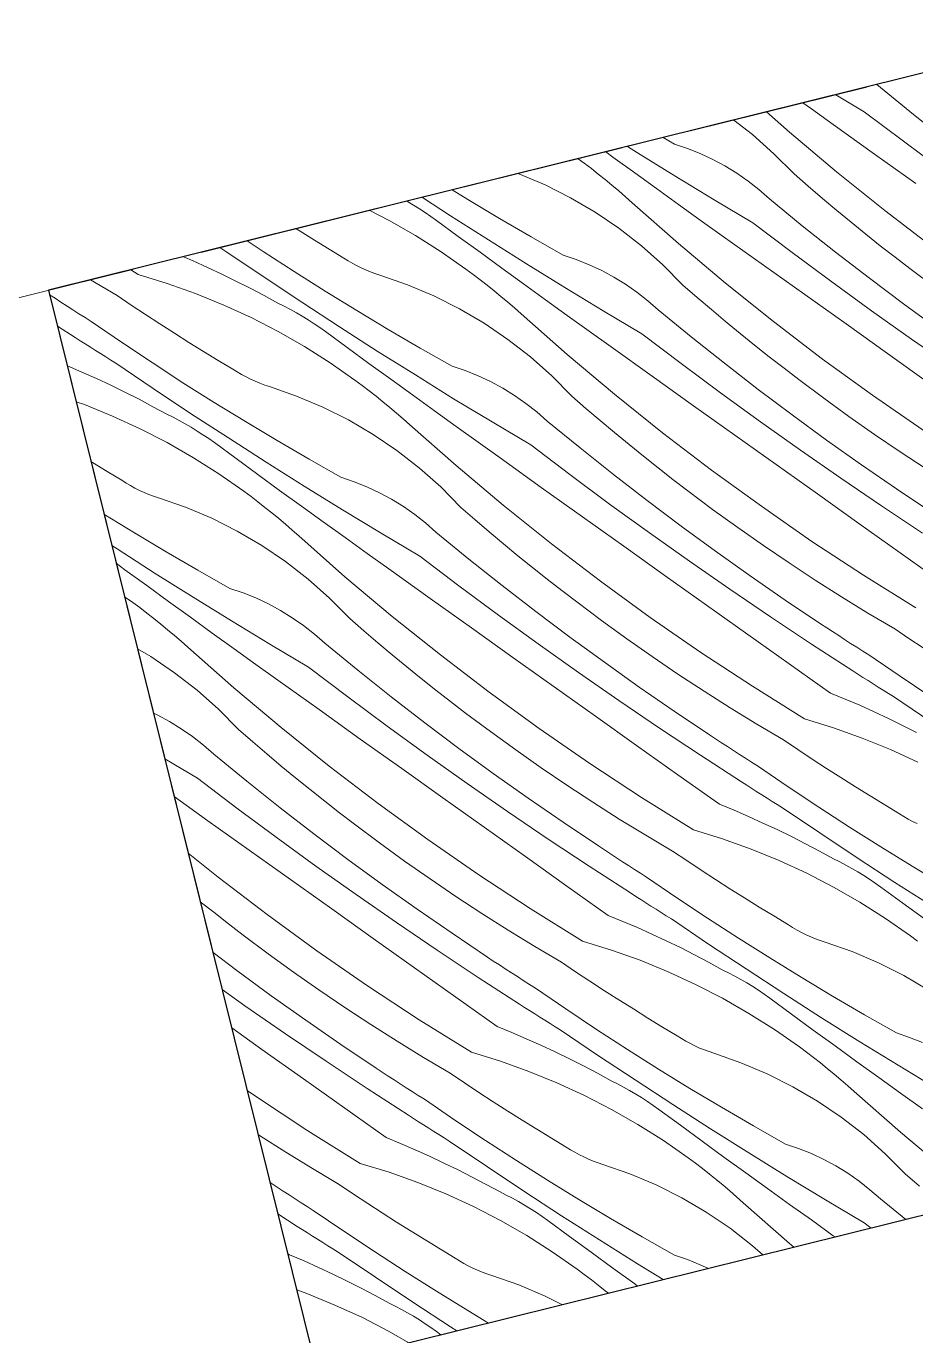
# Model space of a CAD drawing. Header units: millimetres. Extents: x -6376 to 18241, y -2739 to 17970.
# Drawn here: x 17112 to 17802, y 3444 to 4460 of the extents above; entities that cross this region are included whole.
import ezdxf

# ---------------------------------------------------------------- set-up
doc = ezdxf.new("R2010")
doc.units = ezdxf.units.MM
doc.header["$MEASUREMENT"] = 0
doc.linetypes.add('Невидимі', pattern=[195.611112, 141.111112, -54.5])
for name, color, linetype in [('101 Стіни', 7, 'Continuous'), ('102 Колони', 7, 'Continuous'), ('103 Балки', 7, 'Continuous')]:
    doc.layers.add(name, color=color, linetype=linetype)
for name, color, linetype, lineweight, true_color in [('101 Стіни_Ном._пера__1', 18, 'Continuous', 25, 0x040404), ('102 Колони_Ном._пера__1', 18, 'Continuous', 25, 0x040404), ('103 Балки_Ном._пера__38', 253, 'Continuous', 13, 0xa4a4a4), ('Двери ARCHICAD_Ном._пера__102', 252, 'Continuous', 5, 0x898989)]:
    doc.layers.add(name, color=color, linetype=linetype, lineweight=lineweight, true_color=true_color)
doc.layers.add('102 Колони_Ном._пера__3', color=255, linetype='Continuous', lineweight=13)

# ---------------------------------------------------------------- blocks, each defined once
blk = doc.blocks.new('Simple Door Opening_3')
at = {"layer": 'Двери ARCHICAD_Ном._пера__102', "color": 252, "linetype": 'Continuous', "lineweight": 5, "true_color": 0x898989}
blk.add_line((-2077.5, 0), (-2077.5, -540), dxfattribs=at)
blk = doc.blocks.new('Стіна_1', base_point=(-6376.2, -1583.9))
at = {"layer": '101 Стіни_Ном._пера__1', "color": 18, "linetype": 'Continuous', "lineweight": 25, "true_color": 0x040404}
blk.add_line((17129.4, 4255.1), (17259.6, 3731), dxfattribs=at)
at = {"layer": 'Двери ARCHICAD_Ном._пера__102', "color": 252, "linetype": 'Continuous', "lineweight": 5, "true_color": 0x898989, "xscale": -0.9999999999999999, "zscale": 1000, "rotation": 13.95045549855258}
blk.add_blockref('Simple Door Opening_3', (15113.2, 3754.3), dxfattribs=at)
blk = doc.blocks.new('*X40')
at = {"layer": '102 Колони_Ном._пера__3', "color": 255, "linetype": 'Continuous', "lineweight": 13}
for p, q in [((17775, 4412.4), (17772.2, 4414.8)), ((17800.6, 4391.4), (17775, 4412.4)), ((17721.4, 4395.9), (17714.9, 4400.5)), ((17762.3, 4393.7), (17740.3, 4406.9)), ((17704.4, 4377.7), (17686.5, 4393.5)), ((17738.4, 4383.7), (17721.4, 4395.9)), ((17792.8, 4370.7), (17762.3, 4393.7)), ((17826.4, 4370.9), (17800.6, 4391.4)), ((17675.8, 4375.9), (17661.2, 4387.2)), ((17770.4, 4360.8), (17738.4, 4383.7)), ((17615.1, 4368.6), (17606.3, 4373.6)), ((17692.4, 4361.1), (17675.8, 4375.9)), ((17741, 4347), (17704.4, 4377.7)), ((17823.4, 4348), (17792.8, 4370.7)), ((17567.4, 4358.5), (17561.9, 4362.5)), ((17586.6, 4361.8), (17578.7, 4366.7)), ((17616.3, 4343.5), (17586.6, 4361.8)), ((17625.2, 4365.2), (17615.1, 4368.6)), ((17635.2, 4361.2), (17625.2, 4365.2)), ((17644.9, 4356.7), (17635.2, 4361.2)), ((17708, 4345.4), (17692.4, 4361.1)), ((17802.5, 4338), (17770.4, 4360.8)), ((17545.2, 4353.7), (17540.4, 4357.2)), ((17550.7, 4349.5), (17545.2, 4353.7)), ((17556.1, 4345.3), (17550.7, 4349.5)), ((17584.3, 4346.3), (17567.4, 4358.5)), ((17654.3, 4351.6), (17644.9, 4356.7)), ((17663.5, 4346), (17654.3, 4351.6)), ((17494.3, 4345.5), (17493.9, 4345.7)), ((17514.8, 4336.9), (17494.3, 4345.5)), ((17561.4, 4341), (17556.1, 4345.3)), ((17566.7, 4336.6), (17561.4, 4341)), ((17601.3, 4334), (17584.3, 4346.3)), ((17646.1, 4325.4), (17616.3, 4343.5)), ((17672.3, 4339.9), (17663.5, 4346)), ((17680.7, 4333.2), (17672.3, 4339.9)), ((17718.9, 4335.9), (17708, 4345.4)), ((17778.3, 4317.1), (17741, 4347)), ((17454.8, 4325.6), (17442.8, 4333)), ((17534.6, 4326.9), (17514.8, 4336.9)), ((17572, 4332.2), (17566.7, 4336.6)), ((17577.2, 4327.7), (17572, 4332.2)), ((17618.2, 4321.8), (17601.3, 4334)), ((17688.8, 4326.2), (17680.7, 4333.2)), ((17730, 4326.4), (17718.9, 4335.9)), ((17408, 4323.9), (17407.5, 4324.2)), ((17412.6, 4321.2), (17408, 4323.9)), ((17417.2, 4318.4), (17412.6, 4321.2)), ((17441.4, 4313), (17419.6, 4327.2)), ((17479.3, 4310.9), (17454.8, 4325.6)), ((17553.7, 4315.7), (17534.6, 4326.9)), ((17582.3, 4323.1), (17577.2, 4327.7)), ((17618.2, 4291.5), (17582.3, 4323.1)), ((17635.2, 4309.6), (17618.2, 4321.8)), ((17676.1, 4307.5), (17646.1, 4325.4)), ((17714.4, 4305.2), (17688.8, 4326.2)), ((17741.1, 4317.1), (17730, 4326.4)), ((17378.8, 4317.1), (17393.9, 4309.3)), ((17393.9, 4309.3), (17414.3, 4297.6)), ((17421.8, 4315.4), (17417.2, 4318.4)), ((17426.2, 4312.4), (17421.8, 4315.4)), ((17430.6, 4309.3), (17426.2, 4312.4)), ((17447.4, 4296.9), (17430.6, 4309.3)), ((17470.8, 4294.2), (17441.4, 4313)), ((17504, 4296.5), (17479.3, 4310.9)), ((17572.1, 4303.3), (17553.7, 4315.7)), ((17652.2, 4297.5), (17635.2, 4309.6)), ((17752.3, 4307.9), (17741.1, 4317.1)), ((17816.3, 4288), (17778.3, 4317.1)), ((17324.6, 4300.9), (17321.6, 4302.8)), ((17335.9, 4293.9), (17324.6, 4300.9)), ((17589.6, 4289.6), (17572.1, 4303.3)), ((17706.5, 4284.5), (17676.1, 4307.5)), ((17740.2, 4284.7), (17714.4, 4305.2)), ((17763.6, 4298.7), (17752.3, 4307.9)), ((17774.9, 4289.7), (17763.6, 4298.7)), ((17263.9, 4287.2), (17262.4, 4288.2)), ((17296.1, 4285.2), (17283.7, 4293.4)), ((17347.3, 4287), (17335.9, 4293.9)), ((17414.3, 4297.6), (17434.2, 4285)), ((17464.3, 4284.6), (17447.4, 4296.9)), ((17500.3, 4275.6), (17470.8, 4294.2)), ((17528.8, 4282.4), (17504, 4296.5)), ((17606.2, 4274.9), (17589.6, 4289.6)), ((17654.8, 4260.7), (17618.2, 4291.5)), ((17684.2, 4274.6), (17652.2, 4297.5)), ((17786.4, 4280.8), (17774.9, 4289.7)), ((17234.1, 4281.1), (17241.6, 4277.9)), ((17241.6, 4277.9), (17252.8, 4272.9)), ((17267.9, 4284.7), (17263.9, 4287.2)), ((17296.8, 4265.2), (17267.9, 4284.7)), ((17320.1, 4269.6), (17296.1, 4285.2)), ((17358.7, 4280.1), (17347.3, 4287)), ((17362.1, 4278), (17358.7, 4280.1)), ((17365.5, 4276), (17362.1, 4278)), ((17434.2, 4285), (17453.4, 4271.6)), ((17481.2, 4272.3), (17464.3, 4284.6)), ((17539, 4279), (17528.8, 4282.4)), ((17549, 4275), (17539, 4279)), ((17737.2, 4261.8), (17706.5, 4284.5)), ((17766.4, 4264.4), (17740.2, 4284.7)), ((17797.9, 4272), (17786.4, 4280.8)), ((17199, 4267.4), (17193.3, 4271)), ((17252.8, 4272.9), (17263.9, 4267.7)), ((17263.9, 4267.7), (17274.9, 4262.3)), ((17344.2, 4254.4), (17320.1, 4269.6)), ((17368.9, 4274.1), (17365.5, 4276)), ((17372.5, 4272.3), (17368.9, 4274.1)), ((17376.1, 4270.7), (17372.5, 4272.3)), ((17379.7, 4269.2), (17376.1, 4270.7)), ((17383.4, 4267.8), (17379.7, 4269.2)), ((17387.2, 4266.6), (17383.4, 4267.8)), ((17459, 4267.5), (17453.4, 4271.6)), ((17498.1, 4260.1), (17481.2, 4272.3)), ((17530.1, 4257.3), (17500.3, 4275.6)), ((17558.7, 4270.5), (17549, 4275)), ((17568.1, 4265.4), (17558.7, 4270.5)), ((17621.8, 4259.2), (17606.2, 4274.9)), ((17716.3, 4251.8), (17684.2, 4274.6)), ((17817.2, 4257.5), (17797.9, 4272)), ((17182.6, 4251), (17162.1, 4263.2)), ((17199, 4267.4), (17221.5, 4260.5)), ((17221.5, 4260.5), (17243.6, 4252.6)), ((17274.9, 4262.3), (17285.9, 4256.8)), ((17325.9, 4245.9), (17296.8, 4265.2)), ((17408.1, 4259.3), (17387.2, 4266.6)), ((17428.5, 4250.7), (17408.1, 4259.3)), ((17464.4, 4263.3), (17459, 4267.5)), ((17469.9, 4259.1), (17464.4, 4263.3)), ((17475.2, 4254.8), (17469.9, 4259.1)), ((17515.1, 4247.8), (17498.1, 4260.1)), ((17577.3, 4259.8), (17568.1, 4265.4)), ((17586.1, 4253.6), (17577.3, 4259.8)), ((17632.7, 4249.6), (17621.8, 4259.2)), ((17692.1, 4230.8), (17654.8, 4260.7)), ((17768.1, 4239.3), (17737.2, 4261.8)), ((17792.8, 4244.6), (17766.4, 4264.4)), ((17134.5, 4248.9), (17130.3, 4251.7)), ((17139.1, 4245.9), (17134.5, 4248.9)), ((17193.7, 4243.6), (17182.6, 4251)), ((17243.6, 4252.6), (17265.4, 4243.7)), ((17285.9, 4256.8), (17296.7, 4251)), ((17296.7, 4251), (17307.5, 4245.1)), ((17368.6, 4239.4), (17344.2, 4254.4)), ((17448.4, 4240.7), (17428.5, 4250.7)), ((17480.5, 4250.4), (17475.2, 4254.8)), ((17485.8, 4246), (17480.5, 4250.4)), ((17532, 4235.6), (17515.1, 4247.8)), ((17559.9, 4239.2), (17530.1, 4257.3)), ((17594.5, 4247), (17586.1, 4253.6)), ((17643.8, 4240.2), (17632.7, 4249.6)), ((17748.3, 4229), (17716.3, 4251.8)), ((17143.8, 4242.9), (17139.1, 4245.9)), ((17148.4, 4239.9), (17143.8, 4242.9)), ((17153.1, 4236.9), (17148.4, 4239.9)), ((17204.8, 4236.3), (17193.7, 4243.6)), ((17265.4, 4243.7), (17286.8, 4233.9)), ((17312.3, 4242.8), (17307.5, 4245.1)), ((17317.1, 4240.3), (17312.3, 4242.8)), ((17321.8, 4237.7), (17317.1, 4240.3)), ((17326.4, 4235), (17321.8, 4237.7)), ((17355.2, 4226.8), (17325.9, 4245.9)), ((17393.1, 4224.7), (17368.6, 4239.4)), ((17467.5, 4229.5), (17448.4, 4240.7)), ((17491, 4241.5), (17485.8, 4246)), ((17496.1, 4236.9), (17491, 4241.5)), ((17589.9, 4221.3), (17559.9, 4239.2)), ((17602.6, 4239.9), (17594.5, 4247)), ((17628.1, 4219), (17602.6, 4239.9)), ((17654.9, 4230.9), (17643.8, 4240.2)), ((17799.2, 4217.3), (17768.1, 4239.3)), ((17819.5, 4225.1), (17792.8, 4244.6)), ((17150.1, 4218.5), (17136.3, 4227.4)), ((17157.8, 4233.9), (17153.1, 4236.9)), ((17162.5, 4230.9), (17157.8, 4233.9)), ((17186.1, 4214.8), (17162.5, 4230.9)), ((17215.9, 4229), (17204.8, 4236.3)), ((17227.2, 4221.8), (17215.9, 4229)), ((17286.8, 4233.9), (17307.7, 4223.1)), ((17331, 4232.2), (17326.4, 4235)), ((17335.5, 4229.2), (17331, 4232.2)), ((17340, 4226.2), (17335.5, 4229.2)), ((17485.9, 4217), (17467.5, 4229.5)), ((17532, 4205.3), (17496.1, 4236.9)), ((17549, 4223.4), (17532, 4235.6)), ((17666.1, 4221.7), (17654.9, 4230.9)), ((17730.1, 4201.8), (17692.1, 4230.8)), ((17780.4, 4206.1), (17748.3, 4229)), ((17154, 4216), (17150.1, 4218.5)), ((17238.4, 4214.7), (17227.2, 4221.8)), ((17307.7, 4223.1), (17328.1, 4211.4)), ((17344.4, 4223.1), (17340, 4226.2)), ((17361.2, 4210.7), (17344.4, 4223.1)), ((17384.6, 4208), (17355.2, 4226.8)), ((17417.8, 4210.3), (17393.1, 4224.7)), ((17503.4, 4203.4), (17485.9, 4217)), ((17566, 4211.3), (17549, 4223.4)), ((17620.3, 4198.3), (17589.9, 4221.3)), ((17654, 4198.5), (17628.1, 4219)), ((17677.4, 4212.5), (17666.1, 4221.7)), ((17830.6, 4195.5), (17799.2, 4217.3)), ((17158, 4213.5), (17154, 4216)), ((17161.9, 4211), (17158, 4213.5)), ((17165.9, 4208.5), (17161.9, 4211)), ((17169.8, 4206), (17165.9, 4208.5)), ((17209.9, 4199), (17186.1, 4214.8)), ((17249.7, 4207.7), (17238.4, 4214.7)), ((17261.1, 4200.7), (17249.7, 4207.7)), ((17328.1, 4211.4), (17347.9, 4198.8)), ((17378.1, 4198.4), (17361.2, 4210.7)), ((17414.1, 4189.4), (17384.6, 4208)), ((17442.6, 4196.2), (17417.8, 4210.3)), ((17598, 4188.4), (17566, 4211.3)), ((17688.7, 4203.5), (17677.4, 4212.5)), ((17143.9, 4196.6), (17144.1, 4196.5)), ((17173.8, 4203.5), (17169.8, 4206)), ((17177.7, 4201), (17173.8, 4203.5)), ((17181.7, 4198.5), (17177.7, 4201)), ((17210.6, 4178.9), (17181.7, 4198.5)), ((17233.8, 4183.4), (17209.9, 4199)), ((17272.5, 4193.9), (17261.1, 4200.7)), ((17347.9, 4198.8), (17367.2, 4185.4)), ((17395, 4186.1), (17378.1, 4198.4)), ((17520, 4188.7), (17503.4, 4203.4)), ((17568.6, 4174.5), (17532, 4205.3)), ((17651, 4175.5), (17620.3, 4198.3)), ((17680.2, 4178.2), (17654, 4198.5)), ((17700.2, 4194.6), (17688.7, 4203.5)), ((17768.8, 4173.7), (17730.1, 4201.8)), ((17812.4, 4183.3), (17780.4, 4206.1)), ((17144.1, 4196.5), (17155.4, 4191.7)), ((17155.4, 4191.7), (17166.6, 4186.7)), ((17166.6, 4186.7), (17177.7, 4181.5)), ((17275.9, 4191.8), (17272.5, 4193.9)), ((17279.3, 4189.8), (17275.9, 4191.8)), ((17282.7, 4187.9), (17279.3, 4189.8)), ((17286.3, 4186.1), (17282.7, 4187.9)), ((17443.8, 4171), (17414.1, 4189.4)), ((17452.8, 4192.8), (17442.6, 4196.2)), ((17462.8, 4188.8), (17452.8, 4192.8)), ((17472.5, 4184.3), (17462.8, 4188.8)), ((17535.6, 4173), (17520, 4188.7)), ((17630, 4165.6), (17598, 4188.4)), ((17711.7, 4185.8), (17700.2, 4194.6)), ((17177.7, 4181.5), (17188.7, 4176.1)), ((17239.7, 4159.6), (17210.6, 4178.9)), ((17258, 4168.1), (17233.8, 4183.4)), ((17289.9, 4184.5), (17286.3, 4186.1)), ((17293.5, 4183), (17289.9, 4184.5)), ((17297.2, 4181.6), (17293.5, 4183)), ((17301, 4180.4), (17297.2, 4181.6)), ((17321.9, 4173.1), (17301, 4180.4)), ((17372.8, 4181.3), (17367.2, 4185.4)), ((17378.2, 4177.1), (17372.8, 4181.3)), ((17383.6, 4172.9), (17378.2, 4177.1)), ((17411.9, 4173.9), (17395, 4186.1)), ((17481.9, 4179.2), (17472.5, 4184.3)), ((17491.1, 4173.6), (17481.9, 4179.2)), ((17706.6, 4158.4), (17680.2, 4178.2)), ((17731, 4171.3), (17711.7, 4185.8)), ((17150.9, 4168.7), (17157.4, 4166.4)), ((17157.4, 4166.4), (17179.2, 4157.5)), ((17188.7, 4176.1), (17199.7, 4170.6)), ((17199.7, 4170.6), (17210.5, 4164.8)), ((17282.4, 4153.2), (17258, 4168.1)), ((17342.3, 4164.4), (17321.9, 4173.1)), ((17389, 4168.6), (17383.6, 4172.9)), ((17394.3, 4164.2), (17389, 4168.6)), ((17428.9, 4161.6), (17411.9, 4173.9)), ((17473.7, 4153), (17443.8, 4171)), ((17499.9, 4167.4), (17491.1, 4173.6)), ((17508.3, 4160.8), (17499.9, 4167.4)), ((17546.5, 4163.4), (17535.6, 4173)), ((17605.9, 4144.6), (17568.6, 4174.5)), ((17681.9, 4153.1), (17651, 4175.5)), ((17750.6, 4157.2), (17731, 4171.3)), ((17808.1, 4146.5), (17768.8, 4173.7)), ((17179.2, 4157.5), (17200.5, 4147.7)), ((17210.5, 4164.8), (17221.3, 4158.9)), ((17226.1, 4156.6), (17221.3, 4158.9)), ((17230.9, 4154.1), (17226.1, 4156.6)), ((17269, 4140.6), (17239.7, 4159.6)), ((17362.2, 4154.5), (17342.3, 4164.4)), ((17399.6, 4159.8), (17394.3, 4164.2)), ((17404.7, 4155.3), (17399.6, 4159.8)), ((17445.8, 4149.4), (17428.9, 4161.6)), ((17516.4, 4153.7), (17508.3, 4160.8)), ((17557.6, 4154), (17546.5, 4163.4)), ((17662.1, 4142.7), (17630, 4165.6)), ((17733.2, 4138.9), (17706.6, 4158.4)), ((17770.4, 4143.3), (17750.6, 4157.2)), ((17200.5, 4147.7), (17221.5, 4136.9)), ((17235.6, 4151.5), (17230.9, 4154.1)), ((17240.2, 4148.8), (17235.6, 4151.5)), ((17244.8, 4145.9), (17240.2, 4148.8)), ((17249.3, 4143), (17244.8, 4145.9)), ((17306.9, 4138.5), (17282.4, 4153.2)), ((17381.3, 4143.3), (17362.2, 4154.5)), ((17409.9, 4150.7), (17404.7, 4155.3)), ((17445.7, 4119.1), (17409.9, 4150.7)), ((17462.8, 4137.2), (17445.8, 4149.4)), ((17503.7, 4135.1), (17473.7, 4153)), ((17541.9, 4132.8), (17516.4, 4153.7)), ((17568.7, 4144.7), (17557.6, 4154)), ((17713, 4131.1), (17681.9, 4153.1)), ((17221.5, 4136.9), (17241.9, 4125.2)), ((17253.8, 4140), (17249.3, 4143)), ((17258.2, 4136.9), (17253.8, 4140)), ((17275, 4124.5), (17258.2, 4136.9)), ((17298.4, 4121.8), (17269, 4140.6)), ((17331.6, 4124.1), (17306.9, 4138.5)), ((17399.7, 4130.8), (17381.3, 4143.3)), ((17479.8, 4125.1), (17462.8, 4137.2)), ((17579.9, 4135.4), (17568.7, 4144.7)), ((17643.9, 4115.6), (17605.9, 4144.6)), ((17694.1, 4119.9), (17662.1, 4142.7)), ((17760.2, 4119.8), (17733.2, 4138.9)), ((17790.4, 4129.8), (17770.4, 4143.3)), ((17417.2, 4117.2), (17399.7, 4130.8)), ((17534.1, 4112.1), (17503.7, 4135.1)), ((17567.8, 4112.2), (17541.9, 4132.8)), ((17591.1, 4126.3), (17579.9, 4135.4)), ((17602.5, 4117.3), (17591.1, 4126.3)), ((17744.3, 4109.3), (17713, 4131.1)), ((17810.6, 4116.5), (17790.4, 4129.8)), ((17163.5, 4121.5), (17162.4, 4122.2)), ((17174.9, 4114.5), (17163.5, 4121.5)), ((17241.9, 4125.2), (17261.7, 4112.6)), ((17291.9, 4112.2), (17275, 4124.5)), ((17327.9, 4103.2), (17298.4, 4121.8)), ((17356.4, 4110), (17331.6, 4124.1)), ((17433.8, 4102.5), (17417.2, 4117.2)), ((17482.3, 4088.3), (17445.7, 4119.1)), ((17511.8, 4102.2), (17479.8, 4125.1)), ((17613.9, 4108.4), (17602.5, 4117.3)), ((17682.6, 4087.5), (17643.9, 4115.6)), ((17726.2, 4097.1), (17694.1, 4119.9)), ((17787.4, 4101), (17760.2, 4119.8)), ((17186.3, 4107.7), (17174.9, 4114.5)), ((17189.6, 4105.6), (17186.3, 4107.7)), ((17193, 4103.6), (17189.6, 4105.6)), ((17261.7, 4112.6), (17281, 4099.2)), ((17308.8, 4099.9), (17291.9, 4112.2)), ((17366.6, 4106.6), (17356.4, 4110)), ((17376.5, 4102.6), (17366.6, 4106.6)), ((17564.8, 4089.3), (17534.1, 4112.1)), ((17593.9, 4092), (17567.8, 4112.2)), ((17625.5, 4099.6), (17613.9, 4108.4)), ((17775.9, 4087.9), (17744.3, 4109.3)), ((17196.5, 4101.7), (17193, 4103.6)), ((17200.1, 4099.9), (17196.5, 4101.7)), ((17203.7, 4098.3), (17200.1, 4099.9)), ((17207.3, 4096.8), (17203.7, 4098.3)), ((17211, 4095.4), (17207.3, 4096.8)), ((17214.8, 4094.2), (17211, 4095.4)), ((17286.6, 4095.1), (17281, 4099.2)), ((17292, 4090.9), (17286.6, 4095.1)), ((17325.7, 4087.6), (17308.8, 4099.9)), ((17357.6, 4084.8), (17327.9, 4103.2)), ((17386.3, 4098), (17376.5, 4102.6)), ((17395.7, 4093), (17386.3, 4098)), ((17449.4, 4086.7), (17433.8, 4102.5)), ((17543.8, 4079.4), (17511.8, 4102.2)), ((17644.8, 4085.1), (17625.5, 4099.6)), ((17758.3, 4074.3), (17726.2, 4097.1)), ((17814.9, 4082.6), (17787.4, 4101)), ((17235.7, 4086.9), (17214.8, 4094.2)), ((17256.1, 4078.2), (17235.7, 4086.9)), ((17297.4, 4086.7), (17292, 4090.9)), ((17302.8, 4082.4), (17297.4, 4086.7)), ((17342.6, 4075.4), (17325.7, 4087.6)), ((17387.5, 4066.7), (17357.6, 4084.8)), ((17404.8, 4087.3), (17395.7, 4093)), ((17413.6, 4081.2), (17404.8, 4087.3)), ((17460.3, 4077.2), (17449.4, 4086.7)), ((17519.7, 4058.4), (17482.3, 4088.3)), ((17595.7, 4066.9), (17564.8, 4089.3)), ((17620.4, 4072.2), (17593.9, 4092)), ((17664.4, 4071), (17644.8, 4085.1)), ((17721.9, 4060.3), (17682.6, 4087.5)), ((17807.7, 4066.8), (17775.9, 4087.9)), ((17196.1, 4067), (17172.5, 4081.5)), ((17275.9, 4068.3), (17256.1, 4078.2)), ((17308.1, 4078), (17302.8, 4082.4)), ((17313.3, 4073.6), (17308.1, 4078)), ((17359.6, 4063.2), (17342.6, 4075.4)), ((17422.1, 4074.6), (17413.6, 4081.2)), ((17430.1, 4067.5), (17422.1, 4074.6)), ((17471.3, 4067.8), (17460.3, 4077.2)), ((17575.9, 4056.5), (17543.8, 4079.4)), ((17220.7, 4052.3), (17196.1, 4067)), ((17295.1, 4057.1), (17275.9, 4068.3)), ((17318.5, 4069.1), (17313.3, 4073.6)), ((17323.7, 4064.5), (17318.5, 4069.1)), ((17359.5, 4032.9), (17323.7, 4064.5)), ((17417.5, 4048.9), (17387.5, 4066.7)), ((17455.7, 4046.6), (17430.1, 4067.5)), ((17482.5, 4058.5), (17471.3, 4067.8)), ((17626.8, 4044.9), (17595.7, 4066.9)), ((17647, 4052.7), (17620.4, 4072.2)), ((17684.2, 4057.1), (17664.4, 4071)), ((17790.3, 4051.5), (17758.3, 4074.3)), ((17182.8, 4054.4), (17178.6, 4057.1)), ((17212.2, 4035.5), (17182.8, 4054.4)), ((17313.4, 4044.6), (17295.1, 4057.1)), ((17376.6, 4051), (17359.6, 4063.2)), ((17493.7, 4049.2), (17482.5, 4058.5)), ((17557.7, 4029.4), (17519.7, 4058.4)), ((17607.9, 4033.7), (17575.9, 4056.5)), ((17704.2, 4043.6), (17684.2, 4057.1)), ((17761.9, 4034.1), (17721.9, 4060.3)), ((17245.4, 4037.9), (17220.7, 4052.3)), ((17331, 4031), (17313.4, 4044.6)), ((17393.6, 4038.9), (17376.6, 4051)), ((17447.9, 4025.9), (17417.5, 4048.9)), ((17481.6, 4026), (17455.7, 4046.6)), ((17504.9, 4040.1), (17493.7, 4049.2)), ((17658.1, 4023.1), (17626.8, 4044.9)), ((17674, 4033.5), (17647, 4052.7)), ((17822.4, 4028.7), (17790.3, 4051.5)), ((17188.8, 4038.3), (17182, 4043.3)), ((17205.7, 4026), (17188.8, 4038.3)), ((17241.7, 4017), (17212.2, 4035.5)), ((17270.2, 4023.8), (17245.4, 4037.9)), ((17425.6, 4016), (17393.6, 4038.9)), ((17516.3, 4031.1), (17504.9, 4040.1)), ((17724.3, 4030.3), (17704.2, 4043.6)), ((17802.5, 4008.8), (17761.9, 4034.1)), ((17222.6, 4013.7), (17205.7, 4026)), ((17347.6, 4016.3), (17331, 4031)), ((17396.1, 4002.1), (17359.5, 4032.9)), ((17478.6, 4003.1), (17447.9, 4025.9)), ((17507.7, 4005.8), (17481.6, 4026)), ((17527.7, 4022.2), (17516.3, 4031.1)), ((17596.4, 4001.3), (17557.7, 4029.4)), ((17640, 4010.9), (17607.9, 4033.7)), ((17701.2, 4014.8), (17674, 4033.5)), ((17744.7, 4017.4), (17724.3, 4030.3)), ((17188.5, 4017.4), (17194.8, 4013)), ((17239.5, 4001.4), (17222.6, 4013.7)), ((17271.4, 3998.6), (17241.7, 4017)), ((17280.4, 4020.4), (17270.2, 4023.8)), ((17290.3, 4016.4), (17280.4, 4020.4)), ((17300.1, 4011.8), (17290.3, 4016.4)), ((17363.2, 4000.5), (17347.6, 4016.3)), ((17457.6, 3993.2), (17425.6, 4016)), ((17539.3, 4013.4), (17527.7, 4022.2)), ((17689.7, 4001.7), (17658.1, 4023.1)), ((17728.6, 3996.4), (17701.2, 4014.8)), ((17765.3, 4004.7), (17744.7, 4017.4)), ((17200.3, 4008.9), (17194.8, 4013)), ((17205.8, 4004.7), (17200.3, 4008.9)), ((17211.2, 4000.5), (17205.8, 4004.7)), ((17309.5, 4006.8), (17300.1, 4011.8)), ((17318.6, 4001.1), (17309.5, 4006.8)), ((17534.1, 3986), (17507.7, 4005.8)), ((17558.6, 3998.9), (17539.3, 4013.4)), ((17672.1, 3988.1), (17640, 4010.9)), ((17786.1, 3992.4), (17765.3, 4004.7)), ((17216.6, 3996.2), (17211.2, 4000.5)), ((17221.9, 3991.8), (17216.6, 3996.2)), ((17256.4, 3989.2), (17239.5, 4001.4)), ((17301.3, 3980.5), (17271.4, 3998.6)), ((17327.4, 3995), (17318.6, 4001.1)), ((17335.9, 3988.4), (17327.4, 3995)), ((17374.1, 3991), (17363.2, 4000.5)), ((17433.5, 3972.2), (17396.1, 4002.1)), ((17509.4, 3980.7), (17478.6, 4003.1)), ((17578.2, 3984.8), (17558.6, 3998.9)), ((17635.7, 3974.1), (17596.4, 4001.3)), ((17721.5, 3980.6), (17689.7, 4001.7)), ((17733.3, 3993.3), (17728.6, 3996.4)), ((17737.9, 3990.3), (17733.3, 3993.3)), ((17227.1, 3987.4), (17221.9, 3991.8)), ((17232.3, 3982.9), (17227.1, 3987.4)), ((17273.4, 3977), (17256.4, 3989.2)), ((17343.9, 3981.3), (17335.9, 3988.4)), ((17385.1, 3981.6), (17374.1, 3991)), ((17489.7, 3970.3), (17457.6, 3993.2)), ((17560.8, 3966.5), (17534.1, 3986)), ((17598, 3970.9), (17578.2, 3984.8)), ((17704.1, 3965.3), (17672.1, 3988.1)), ((17742.6, 3987.3), (17737.9, 3990.3)), ((17747.2, 3984.2), (17742.6, 3987.3)), ((17751.9, 3981.2), (17747.2, 3984.2)), ((17797.1, 3985), (17786.1, 3992.4)), ((17808.2, 3977.6), (17797.1, 3985)), ((17208.9, 3970.9), (17198.5, 3976.9)), ((17237.5, 3978.3), (17232.3, 3982.9)), ((17273.3, 3946.7), (17237.5, 3978.3)), ((17290.4, 3964.8), (17273.4, 3977)), ((17331.3, 3962.7), (17301.3, 3980.5)), ((17369.5, 3960.4), (17343.9, 3981.3)), ((17396.2, 3972.3), (17385.1, 3981.6)), ((17540.6, 3958.6), (17509.4, 3980.7)), ((17675.7, 3947.9), (17635.7, 3974.1)), ((17753.5, 3959.9), (17721.5, 3980.6)), ((17756.6, 3978.2), (17751.9, 3981.2)), ((17761.3, 3975.2), (17756.6, 3978.2)), ((17765.9, 3972.3), (17761.3, 3975.2)), ((17227.2, 3958.4), (17208.9, 3970.9)), ((17307.4, 3952.6), (17290.4, 3964.8)), ((17407.4, 3963), (17396.2, 3972.3)), ((17418.7, 3953.9), (17407.4, 3963)), ((17471.5, 3943.2), (17433.5, 3972.2)), ((17521.7, 3947.5), (17489.7, 3970.3)), ((17587.8, 3947.3), (17560.8, 3966.5)), ((17617.9, 3957.4), (17598, 3970.9)), ((17736.2, 3942.5), (17704.1, 3965.3)), ((17789.5, 3956.2), (17765.9, 3972.3)), ((17244.8, 3944.8), (17227.2, 3958.4)), ((17361.7, 3939.6), (17331.3, 3962.7)), ((17395.4, 3939.8), (17369.5, 3960.4)), ((17430.1, 3944.9), (17418.7, 3953.9)), ((17571.9, 3936.9), (17540.6, 3958.6)), ((17638.1, 3944.1), (17617.9, 3957.4)), ((17757.5, 3957.4), (17753.5, 3959.9)), ((17761.4, 3954.8), (17757.5, 3957.4)), ((17765.4, 3952.3), (17761.4, 3954.8)), ((17813.3, 3940.3), (17789.5, 3956.2)), ((17261.3, 3930.1), (17244.8, 3944.8)), ((17309.9, 3915.9), (17273.3, 3946.7)), ((17339.4, 3929.8), (17307.4, 3952.6)), ((17441.5, 3936), (17430.1, 3944.9)), ((17510.2, 3915.1), (17471.5, 3943.2)), ((17553.8, 3924.7), (17521.7, 3947.5)), ((17615, 3928.6), (17587.8, 3947.3)), ((17658.5, 3931.2), (17638.1, 3944.1)), ((17716.2, 3922.6), (17675.7, 3947.9)), ((17736.2, 3942.5), (17747.6, 3937.9)), ((17769.3, 3949.8), (17765.4, 3952.3)), ((17773.3, 3947.3), (17769.3, 3949.8)), ((17777.2, 3944.8), (17773.3, 3947.3)), ((17781.2, 3942.3), (17777.2, 3944.8)), ((17392.3, 3916.9), (17361.7, 3939.6)), ((17421.5, 3919.6), (17395.4, 3939.8)), ((17453.1, 3927.1), (17441.5, 3936)), ((17603.5, 3915.5), (17571.9, 3936.9)), ((17747.6, 3937.9), (17758.9, 3933.1)), ((17758.9, 3933.1), (17770.1, 3928.1)), ((17785.2, 3939.9), (17781.2, 3942.3)), ((17814.1, 3920.3), (17785.2, 3939.9)), ((17213.8, 3925.6), (17210.9, 3927)), ((17223.3, 3920.5), (17213.8, 3925.6)), ((17276.9, 3914.3), (17261.3, 3930.1)), ((17371.4, 3906.9), (17339.4, 3929.8)), ((17472.4, 3912.7), (17453.1, 3927.1)), ((17585.8, 3901.9), (17553.8, 3924.7)), ((17642.4, 3910.2), (17615, 3928.6)), ((17679.1, 3918.5), (17658.5, 3931.2)), ((17716.2, 3922.6), (17738.7, 3915.7)), ((17770.1, 3928.1), (17781.2, 3922.9)), ((17781.2, 3922.9), (17792.2, 3917.5)), ((17232.4, 3914.9), (17223.3, 3920.5)), ((17241.2, 3908.8), (17232.4, 3914.9)), ((17287.9, 3904.8), (17276.9, 3914.3)), ((17347.2, 3886), (17309.9, 3915.9)), ((17423.2, 3894.5), (17392.3, 3916.9)), ((17447.9, 3899.7), (17421.5, 3919.6)), ((17492, 3898.6), (17472.4, 3912.7)), ((17549.5, 3887.9), (17510.2, 3915.1)), ((17635.3, 3894.4), (17603.5, 3915.5)), ((17699.9, 3906.2), (17679.1, 3918.5)), ((17738.7, 3915.7), (17760.9, 3907.7)), ((17792.2, 3917.5), (17803.1, 3911.9)), ((17249.7, 3902.2), (17241.2, 3908.8)), ((17257.7, 3895.1), (17249.7, 3902.2)), ((17298.9, 3895.4), (17287.9, 3904.8)), ((17403.5, 3884.1), (17371.4, 3906.9)), ((17617.9, 3879.1), (17585.8, 3901.9)), ((17647.1, 3907.1), (17642.4, 3910.2)), ((17651.7, 3904.1), (17647.1, 3907.1)), ((17656.4, 3901.1), (17651.7, 3904.1)), ((17710.9, 3898.8), (17699.9, 3906.2)), ((17760.9, 3907.7), (17782.7, 3898.9)), ((17283.3, 3874.2), (17257.7, 3895.1)), ((17310, 3886), (17298.9, 3895.4)), ((17454.4, 3872.4), (17423.2, 3894.5)), ((17474.6, 3880.3), (17447.9, 3899.7)), ((17511.8, 3884.7), (17492, 3898.6)), ((17667.3, 3873.7), (17635.3, 3894.4)), ((17661, 3898), (17656.4, 3901.1)), ((17665.7, 3895), (17661, 3898)), ((17670.4, 3892), (17665.7, 3895)), ((17675, 3889), (17670.4, 3892)), ((17722, 3891.4), (17710.9, 3898.8)), ((17782.7, 3898.9), (17804, 3889)), ((17245.1, 3876.5), (17219.7, 3891.6)), ((17321.2, 3876.8), (17310, 3886)), ((17385.3, 3857), (17347.2, 3886)), ((17435.5, 3861.3), (17403.5, 3884.1)), ((17531.7, 3871.1), (17511.8, 3884.7)), ((17589.5, 3861.7), (17549.5, 3887.9)), ((17679.7, 3886.1), (17675, 3889)), ((17703.3, 3869.9), (17679.7, 3886.1)), ((17733.2, 3884.2), (17722, 3891.4)), ((17744.4, 3877), (17733.2, 3884.2)), ((17275.5, 3853.4), (17245.1, 3876.5)), ((17309.2, 3853.6), (17283.3, 3874.2)), ((17332.5, 3867.7), (17321.2, 3876.8)), ((17485.7, 3850.7), (17454.4, 3872.4)), ((17501.6, 3861.1), (17474.6, 3880.3)), ((17650, 3856.3), (17617.9, 3879.1)), ((17671.3, 3871.1), (17667.3, 3873.7)), ((17755.7, 3869.9), (17744.4, 3877)), ((17253.2, 3843.6), (17227, 3862.3)), ((17343.9, 3858.7), (17332.5, 3867.7)), ((17467.6, 3838.5), (17435.5, 3861.3)), ((17551.9, 3857.9), (17531.7, 3871.1)), ((17630, 3836.4), (17589.5, 3861.7)), ((17675.2, 3868.6), (17671.3, 3871.1)), ((17679.2, 3866.1), (17675.2, 3868.6)), ((17683.1, 3863.6), (17679.2, 3866.1)), ((17687.1, 3861.1), (17683.1, 3863.6)), ((17727.1, 3854.1), (17703.3, 3869.9)), ((17767, 3862.8), (17755.7, 3869.9)), ((17778.4, 3855.9), (17767, 3862.8)), ((17306.1, 3830.7), (17275.5, 3853.4)), ((17335.3, 3833.4), (17309.2, 3853.6)), ((17355.3, 3849.7), (17343.9, 3858.7)), ((17423.9, 3828.9), (17385.3, 3857)), ((17528.8, 3842.4), (17501.6, 3861.1)), ((17572.3, 3844.9), (17551.9, 3857.9)), ((17650, 3856.3), (17661.4, 3851.7)), ((17661.4, 3851.7), (17672.6, 3846.9)), ((17691, 3858.6), (17687.1, 3861.1)), ((17695, 3856.1), (17691, 3858.6)), ((17699, 3853.6), (17695, 3856.1)), ((17727.9, 3834.1), (17699, 3853.6)), ((17751.1, 3838.6), (17727.1, 3854.1)), ((17789.8, 3849), (17778.4, 3855.9)), ((17285.2, 3820.7), (17253.2, 3843.6)), ((17366.8, 3840.9), (17355.3, 3849.7)), ((17386.2, 3826.5), (17366.8, 3840.9)), ((17517.3, 3829.3), (17485.7, 3850.7)), ((17556.2, 3824), (17528.8, 3842.4)), ((17592.9, 3832.3), (17572.3, 3844.9)), ((17672.6, 3846.9), (17683.8, 3841.8)), ((17683.8, 3841.8), (17695, 3836.7)), ((17793.1, 3846.9), (17789.8, 3849)), ((17796.5, 3844.9), (17793.1, 3846.9)), ((17800, 3843), (17796.5, 3844.9)), ((17803.5, 3841.3), (17800, 3843)), ((17361.7, 3813.5), (17335.3, 3833.4)), ((17499.6, 3815.7), (17467.6, 3838.5)), ((17613.6, 3820), (17592.9, 3832.3)), ((17630, 3836.4), (17652.5, 3829.4)), ((17695, 3836.7), (17706, 3831.3)), ((17706, 3831.3), (17716.9, 3825.7)), ((17757, 3814.8), (17727.9, 3834.1)), ((17775.3, 3823.3), (17751.1, 3838.6)), ((17317.2, 3797.9), (17285.2, 3820.7)), ((17337, 3808.3), (17306.1, 3830.7)), ((17405.8, 3812.3), (17386.2, 3826.5)), ((17463.3, 3801.7), (17423.9, 3828.9)), ((17549.1, 3808.2), (17517.3, 3829.3)), ((17560.9, 3820.9), (17556.2, 3824)), ((17565.5, 3817.9), (17560.9, 3820.9)), ((17652.5, 3829.4), (17674.7, 3821.5)), ((17674.7, 3821.5), (17696.4, 3812.7)), ((17716.9, 3825.7), (17727.8, 3820)), ((17799.6, 3808.3), (17775.3, 3823.3)), ((17261, 3799.8), (17237.9, 3818.3)), ((17388.4, 3794), (17361.7, 3813.5)), ((17425.5, 3798.5), (17405.8, 3812.3)), ((17531.7, 3792.9), (17499.6, 3815.7)), ((17570.2, 3814.8), (17565.5, 3817.9)), ((17574.8, 3811.8), (17570.2, 3814.8)), ((17579.5, 3808.8), (17574.8, 3811.8)), ((17624.7, 3812.6), (17613.6, 3820)), ((17635.8, 3805.2), (17624.7, 3812.6)), ((17696.4, 3812.7), (17717.8, 3802.8)), ((17727.8, 3820), (17738.5, 3814.1)), ((17743.4, 3811.7), (17738.5, 3814.1)), ((17748.1, 3809.2), (17743.4, 3811.7)), ((17786.2, 3795.7), (17757, 3814.8)), ((17368.1, 3786.2), (17337, 3808.3)), ((17503.3, 3775.5), (17463.3, 3801.7)), ((17581.1, 3787.5), (17549.1, 3808.2)), ((17584.2, 3805.8), (17579.5, 3808.8)), ((17588.8, 3802.8), (17584.2, 3805.8)), ((17593.5, 3799.8), (17588.8, 3802.8)), ((17647, 3798), (17635.8, 3805.2)), ((17717.8, 3802.8), (17738.7, 3792)), ((17752.8, 3806.6), (17748.1, 3809.2)), ((17757.5, 3803.9), (17752.8, 3806.6)), ((17762.1, 3801.1), (17757.5, 3803.9)), ((17766.6, 3798.2), (17762.1, 3801.1)), ((17824.1, 3793.6), (17799.6, 3808.3)), ((17299, 3770.8), (17261, 3799.8)), ((17349.3, 3775.1), (17317.2, 3797.9)), ((17415.4, 3774.9), (17388.4, 3794)), ((17445.5, 3784.9), (17425.5, 3798.5)), ((17563.8, 3770.1), (17531.7, 3792.9)), ((17617.1, 3783.7), (17593.5, 3799.8)), ((17658.2, 3790.8), (17647, 3798)), ((17669.5, 3783.7), (17658.2, 3790.8)), ((17738.7, 3792), (17759.1, 3780.4)), ((17771, 3795.1), (17766.6, 3798.2)), ((17775.4, 3792), (17771, 3795.1)), ((17792.3, 3779.7), (17775.4, 3792)), ((17815.6, 3776.9), (17786.2, 3795.7)), ((17257.7, 3772.5), (17247.2, 3780.7)), ((17399.5, 3764.5), (17368.1, 3786.2)), ((17465.7, 3771.7), (17445.5, 3784.9)), ((17585.1, 3784.9), (17581.1, 3787.5)), ((17589, 3782.4), (17585.1, 3784.9)), ((17593, 3779.9), (17589, 3782.4)), ((17640.9, 3767.9), (17617.1, 3783.7)), ((17680.8, 3776.6), (17669.5, 3783.7)), ((17759.1, 3780.4), (17779, 3767.8)), ((17269.1, 3763.5), (17257.7, 3772.5)), ((17337.7, 3742.7), (17299, 3770.8)), ((17381.4, 3752.3), (17349.3, 3775.1)), ((17442.6, 3756.2), (17415.4, 3774.9)), ((17486.1, 3758.7), (17465.7, 3771.7)), ((17543.8, 3750.2), (17503.3, 3775.5)), ((17563.8, 3770.1), (17575.1, 3765.5)), ((17596.9, 3777.4), (17593, 3779.9)), ((17600.9, 3774.9), (17596.9, 3777.4)), ((17604.8, 3772.4), (17600.9, 3774.9)), ((17608.8, 3769.9), (17604.8, 3772.4)), ((17612.8, 3767.4), (17608.8, 3769.9)), ((17692.2, 3769.7), (17680.8, 3776.6)), ((17809.2, 3767.4), (17792.3, 3779.7)), ((17280.6, 3754.7), (17269.1, 3763.5)), ((17431.1, 3743.1), (17399.5, 3764.5)), ((17575.1, 3765.5), (17586.4, 3760.6)), ((17586.4, 3760.6), (17597.6, 3755.6)), ((17641.7, 3747.9), (17612.8, 3767.4)), ((17664.9, 3752.4), (17640.9, 3767.9)), ((17703.6, 3762.8), (17692.2, 3769.7)), ((17706.9, 3760.7), (17703.6, 3762.8)), ((17710.3, 3758.7), (17706.9, 3760.7)), ((17779, 3767.8), (17798.3, 3754.3)), ((17300, 3740.3), (17280.6, 3754.7)), ((17413.4, 3729.5), (17381.4, 3752.3)), ((17470, 3737.8), (17442.6, 3756.2)), ((17506.7, 3746.1), (17486.1, 3758.7)), ((17543.8, 3750.2), (17566.3, 3743.2)), ((17597.6, 3755.6), (17608.7, 3750.4)), ((17608.7, 3750.4), (17619.8, 3745.1)), ((17689.1, 3737.1), (17664.9, 3752.4)), ((17713.8, 3756.8), (17710.3, 3758.7)), ((17717.3, 3755.1), (17713.8, 3756.8)), ((17720.9, 3753.4), (17717.3, 3755.1)), ((17724.6, 3751.9), (17720.9, 3753.4)), ((17728.3, 3750.6), (17724.6, 3751.9)), ((17732, 3749.3), (17728.3, 3750.6)), ((17803.8, 3750.2), (17798.3, 3754.3)), ((17275.5, 3727.3), (17257.1, 3741.2)), ((17319.6, 3726.1), (17300, 3740.3)), ((17377.1, 3715.5), (17337.7, 3742.7)), ((17462.9, 3722), (17431.1, 3743.1)), ((17527.4, 3733.8), (17506.7, 3746.1)), ((17566.3, 3743.2), (17588.5, 3735.3)), ((17619.8, 3745.1), (17630.7, 3739.5)), ((17630.7, 3739.5), (17641.6, 3733.8)), ((17670.8, 3728.6), (17641.7, 3747.9)), ((17753, 3742), (17732, 3749.3)), ((17773.4, 3733.4), (17753, 3742)), ((17445.5, 3706.7), (17413.4, 3729.5)), ((17474.6, 3734.7), (17470, 3737.8)), ((17479.3, 3731.7), (17474.6, 3734.7)), ((17483.9, 3728.6), (17479.3, 3731.7)), ((17538.5, 3726.3), (17527.4, 3733.8)), ((17588.5, 3735.3), (17610.2, 3726.4)), ((17641.6, 3733.8), (17652.3, 3727.9)), ((17713.4, 3722.1), (17689.1, 3737.1)), ((17793.2, 3723.4), (17773.4, 3733.4)), ((17302.2, 3707.8), (17275.5, 3727.3)), ((17339.3, 3712.3), (17319.6, 3726.1)), ((17494.9, 3701.2), (17462.9, 3722)), ((17488.6, 3725.6), (17483.9, 3728.6)), ((17493.3, 3722.6), (17488.6, 3725.6)), ((17497.9, 3719.6), (17493.3, 3722.6)), ((17502.6, 3716.6), (17497.9, 3719.6)), ((17549.6, 3719), (17538.5, 3726.3)), ((17560.8, 3711.7), (17549.6, 3719)), ((17610.2, 3726.4), (17631.6, 3716.6)), ((17657.1, 3725.5), (17652.3, 3727.9)), ((17661.9, 3723), (17657.1, 3725.5)), ((17666.6, 3720.4), (17661.9, 3723)), ((17671.3, 3717.7), (17666.6, 3720.4)), ((17700, 3709.5), (17670.8, 3728.6)), ((17737.9, 3707.4), (17713.4, 3722.1)), ((17812.3, 3712.2), (17793.2, 3723.4)), ((17281.9, 3700), (17264.2, 3712.6)), ((17359.3, 3698.7), (17339.3, 3712.3)), ((17417, 3689.2), (17377.1, 3715.5)), ((17507.3, 3713.6), (17502.6, 3716.6)), ((17530.9, 3697.5), (17507.3, 3713.6)), ((17572, 3704.6), (17560.8, 3711.7)), ((17631.6, 3716.6), (17652.5, 3705.8)), ((17675.9, 3714.9), (17671.3, 3717.7)), ((17680.4, 3712), (17675.9, 3714.9)), ((17684.8, 3708.9), (17680.4, 3712)), ((17689.2, 3705.8), (17684.8, 3708.9)), ((17729.4, 3690.7), (17700, 3709.5)), ((17313.3, 3678.3), (17281.9, 3700)), ((17329.1, 3688.7), (17302.2, 3707.8)), ((17379.5, 3685.5), (17359.3, 3698.7)), ((17477.6, 3683.9), (17445.5, 3706.7)), ((17498.9, 3698.7), (17494.9, 3701.2)), ((17502.8, 3696.2), (17498.9, 3698.7)), ((17583.3, 3697.5), (17572, 3704.6)), ((17652.5, 3705.8), (17672.9, 3694.1)), ((17706.1, 3693.5), (17689.2, 3705.8)), ((17762.6, 3693), (17737.9, 3707.4)), ((17356.3, 3669.9), (17329.1, 3688.7)), ((17457.6, 3663.9), (17417, 3689.2)), ((17506.8, 3693.7), (17502.8, 3696.2)), ((17510.7, 3691.2), (17506.8, 3693.7)), ((17514.7, 3688.7), (17510.7, 3691.2)), ((17518.6, 3686.2), (17514.7, 3688.7)), ((17554.7, 3681.7), (17530.9, 3697.5)), ((17594.6, 3690.4), (17583.3, 3697.5)), ((17605.9, 3683.5), (17594.6, 3690.4)), ((17672.9, 3694.1), (17692.8, 3681.6)), ((17722.9, 3681.1), (17706.1, 3693.5)), ((17759, 3672.1), (17729.4, 3690.7)), ((17787.5, 3678.9), (17762.6, 3693)), ((17295.1, 3666.1), (17271.6, 3682.8)), ((17399.9, 3672.5), (17379.5, 3685.5)), ((17477.6, 3683.9), (17488.9, 3679.3)), ((17488.9, 3679.3), (17500.2, 3674.4)), ((17522.6, 3683.7), (17518.6, 3686.2)), ((17526.5, 3681.2), (17522.6, 3683.7)), ((17555.5, 3661.7), (17526.5, 3681.2)), ((17578.7, 3666.1), (17554.7, 3681.7)), ((17617.4, 3676.6), (17605.9, 3683.5)), ((17692.8, 3681.6), (17712.1, 3668.1)), ((17739.8, 3668.9), (17722.9, 3681.1)), ((17797.6, 3675.5), (17787.5, 3678.9)), ((17344.9, 3656.9), (17313.3, 3678.3)), ((17383.8, 3651.6), (17356.3, 3669.9)), ((17420.5, 3659.9), (17399.9, 3672.5)), ((17500.2, 3674.4), (17511.4, 3669.4)), ((17511.4, 3669.4), (17522.5, 3664.2)), ((17620.7, 3674.5), (17617.4, 3676.6)), ((17624.1, 3672.5), (17620.7, 3674.5)), ((17627.6, 3670.6), (17624.1, 3672.5)), ((17631.1, 3668.9), (17627.6, 3670.6)), ((17634.7, 3667.2), (17631.1, 3668.9)), ((17756.8, 3656.6), (17739.8, 3668.9)), ((17788.7, 3653.8), (17759, 3672.1)), ((17807.6, 3671.5), (17797.6, 3675.5)), ((17327.2, 3643.3), (17295.1, 3666.1)), ((17441.2, 3647.6), (17420.5, 3659.9)), ((17457.6, 3663.9), (17480.1, 3657)), ((17522.5, 3664.2), (17533.6, 3658.9)), ((17533.6, 3658.9), (17544.5, 3653.3)), ((17584.6, 3642.4), (17555.5, 3661.7)), ((17602.9, 3650.9), (17578.7, 3666.1)), ((17638.4, 3665.7), (17634.7, 3667.2)), ((17642.1, 3664.4), (17638.4, 3665.7)), ((17645.8, 3663.1), (17642.1, 3664.4)), ((17666.8, 3655.8), (17645.8, 3663.1)), ((17717.6, 3664), (17712.1, 3668.1)), ((17723.1, 3659.9), (17717.6, 3664)), ((17728.5, 3655.6), (17723.1, 3659.9)), ((17376.7, 3635.8), (17344.9, 3656.9)), ((17388.4, 3648.5), (17383.8, 3651.6)), ((17393.1, 3645.5), (17388.4, 3648.5)), ((17480.1, 3657), (17502.2, 3649.1)), ((17502.2, 3649.1), (17524, 3640.2)), ((17544.5, 3653.3), (17555.4, 3647.6)), ((17627.2, 3635.9), (17602.9, 3650.9)), ((17687.2, 3647.2), (17666.8, 3655.8)), ((17733.8, 3651.3), (17728.5, 3655.6)), ((17739.1, 3647), (17733.8, 3651.3)), ((17773.7, 3644.4), (17756.8, 3656.6)), ((17818.5, 3635.7), (17788.7, 3653.8)), ((17359.3, 3620.5), (17327.2, 3643.3)), ((17397.7, 3642.4), (17393.1, 3645.5)), ((17402.4, 3639.4), (17397.7, 3642.4)), ((17407.1, 3636.4), (17402.4, 3639.4)), ((17452.3, 3640.1), (17441.2, 3647.6)), ((17463.4, 3632.8), (17452.3, 3640.1)), ((17524, 3640.2), (17545.4, 3630.4)), ((17555.4, 3647.6), (17566.1, 3641.7)), ((17570.9, 3639.3), (17566.1, 3641.7)), ((17575.7, 3636.8), (17570.9, 3639.3)), ((17613.8, 3623.3), (17584.6, 3642.4)), ((17707, 3637.2), (17687.2, 3647.2)), ((17744.4, 3642.5), (17739.1, 3647)), ((17749.6, 3638), (17744.4, 3642.5)), ((17754.7, 3633.5), (17749.6, 3638)), ((17790.6, 3632.1), (17773.7, 3644.4)), ((17290.9, 3629.3), (17283.6, 3634.3)), ((17330.8, 3603), (17290.9, 3629.3)), ((17408.7, 3615), (17376.7, 3635.8)), ((17411.7, 3633.4), (17407.1, 3636.4)), ((17416.4, 3630.4), (17411.7, 3633.4)), ((17421.1, 3627.4), (17416.4, 3630.4)), ((17474.6, 3625.5), (17463.4, 3632.8)), ((17545.4, 3630.4), (17566.3, 3619.6)), ((17580.4, 3634.2), (17575.7, 3636.8)), ((17585.1, 3631.5), (17580.4, 3634.2)), ((17589.7, 3628.7), (17585.1, 3631.5)), ((17594.2, 3625.8), (17589.7, 3628.7)), ((17651.7, 3621.2), (17627.2, 3635.9)), ((17726.1, 3626), (17707, 3637.2)), ((17790.6, 3601.8), (17754.7, 3633.5)), ((17807.6, 3620), (17790.6, 3632.1)), ((17391.4, 3597.7), (17359.3, 3620.5)), ((17444.7, 3611.3), (17421.1, 3627.4)), ((17485.8, 3618.3), (17474.6, 3625.5)), ((17497.1, 3611.2), (17485.8, 3618.3)), ((17566.3, 3619.6), (17586.7, 3607.9)), ((17598.6, 3622.7), (17594.2, 3625.8)), ((17603, 3619.6), (17598.6, 3622.7)), ((17619.9, 3607.3), (17603, 3619.6)), ((17643.2, 3604.5), (17613.8, 3623.3)), ((17676.4, 3606.8), (17651.7, 3621.2)), ((17744.5, 3613.6), (17726.1, 3626)), ((17412.6, 3612.5), (17408.7, 3615)), ((17416.6, 3610), (17412.6, 3612.5)), ((17420.5, 3607.5), (17416.6, 3610)), ((17424.5, 3605), (17420.5, 3607.5)), ((17468.5, 3595.5), (17444.7, 3611.3)), ((17508.4, 3604.2), (17497.1, 3611.2)), ((17586.7, 3607.9), (17606.6, 3595.4)), ((17636.7, 3594.9), (17619.9, 3607.3)), ((17762, 3600), (17744.5, 3613.6)), ((17293.3, 3599.3), (17292.1, 3600)), ((17313.7, 3586.3), (17293.3, 3599.3)), ((17371.4, 3577.7), (17330.8, 3603)), ((17391.4, 3597.7), (17402.7, 3593.1)), ((17428.4, 3602.5), (17424.5, 3605)), ((17432.4, 3600), (17428.4, 3602.5)), ((17436.4, 3597.5), (17432.4, 3600)), ((17440.3, 3595), (17436.4, 3597.5)), ((17519.7, 3597.3), (17508.4, 3604.2)), ((17531.2, 3590.4), (17519.7, 3597.3)), ((17672.8, 3585.9), (17643.2, 3604.5)), ((17701.3, 3592.7), (17676.4, 3606.8)), ((17778.6, 3585.2), (17762, 3600)), ((17827.2, 3571.1), (17790.6, 3601.8)), ((17402.7, 3593.1), (17414, 3588.2)), ((17414, 3588.2), (17425.2, 3583.2)), ((17469.3, 3575.5), (17440.3, 3595)), ((17492.5, 3579.9), (17468.5, 3595.5)), ((17534.5, 3588.3), (17531.2, 3590.4)), ((17537.9, 3586.3), (17534.5, 3588.3)), ((17606.6, 3595.4), (17625.9, 3581.9)), ((17653.6, 3582.6), (17636.7, 3594.9)), ((17711.4, 3589.3), (17701.3, 3592.7)), ((17721.4, 3585.3), (17711.4, 3589.3)), ((17334.3, 3573.7), (17313.7, 3586.3)), ((17371.4, 3577.7), (17393.9, 3570.8)), ((17425.2, 3583.2), (17436.3, 3578)), ((17436.3, 3578), (17447.4, 3572.6)), ((17516.6, 3564.7), (17492.5, 3579.9)), ((17541.4, 3584.4), (17537.9, 3586.3)), ((17544.9, 3582.7), (17541.4, 3584.4)), ((17548.5, 3581), (17544.9, 3582.7)), ((17552.1, 3579.5), (17548.5, 3581)), ((17555.9, 3578.2), (17552.1, 3579.5)), ((17559.6, 3576.9), (17555.9, 3578.2)), ((17580.5, 3569.6), (17559.6, 3576.9)), ((17631.4, 3577.8), (17625.9, 3581.9)), ((17636.9, 3573.7), (17631.4, 3577.8)), ((17670.5, 3570.4), (17653.6, 3582.6)), ((17702.5, 3567.6), (17672.8, 3585.9)), ((17731.1, 3580.8), (17721.4, 3585.3)), ((17740.5, 3575.7), (17731.1, 3580.8)), ((17794.2, 3569.5), (17778.6, 3585.2)), ((17355, 3561.3), (17334.3, 3573.7)), ((17393.9, 3570.8), (17416, 3562.9)), ((17447.4, 3572.6), (17458.3, 3567.1)), ((17458.3, 3567.1), (17469.1, 3561.4)), ((17498.4, 3556.2), (17469.3, 3575.5)), ((17601, 3561), (17580.5, 3569.6)), ((17642.3, 3569.4), (17636.9, 3573.7)), ((17647.6, 3565.1), (17642.3, 3569.4)), ((17687.5, 3558.1), (17670.5, 3570.4)), ((17732.3, 3549.5), (17702.5, 3567.6)), ((17749.7, 3570.1), (17740.5, 3575.7)), ((17758.5, 3564), (17749.7, 3570.1)), ((17805.2, 3560), (17794.2, 3569.5)), ((17302.2, 3562.3), (17301.4, 3562.9)), ((17306.9, 3559.2), (17302.2, 3562.3)), ((17311.5, 3556.2), (17306.9, 3559.2)), ((17366.1, 3553.9), (17355, 3561.3)), ((17416, 3562.9), (17437.8, 3554)), ((17469.1, 3561.4), (17479.9, 3555.5)), ((17541, 3549.7), (17516.6, 3564.7)), ((17620.8, 3551), (17601, 3561)), ((17652.9, 3560.8), (17647.6, 3565.1)), ((17658.2, 3556.3), (17652.9, 3560.8)), ((17704.4, 3545.9), (17687.5, 3558.1)), ((17766.9, 3557.3), (17758.5, 3564)), ((17775, 3550.3), (17766.9, 3557.3)), ((17316.2, 3553.2), (17311.5, 3556.2)), ((17320.8, 3550.2), (17316.2, 3553.2)), ((17325.5, 3547.2), (17320.8, 3550.2)), ((17330.2, 3544.2), (17325.5, 3547.2)), ((17377.2, 3546.6), (17366.1, 3553.9)), ((17388.4, 3539.3), (17377.2, 3546.6)), ((17437.8, 3554), (17459.2, 3544.2)), ((17484.7, 3553.1), (17479.9, 3555.5)), ((17489.5, 3550.6), (17484.7, 3553.1)), ((17494.2, 3548), (17489.5, 3550.6)), ((17498.9, 3545.3), (17494.2, 3548)), ((17527.6, 3537.1), (17498.4, 3556.2)), ((17565.5, 3535), (17541, 3549.7)), ((17639.9, 3539.8), (17620.8, 3551)), ((17663.4, 3551.8), (17658.2, 3556.3)), ((17668.5, 3547.2), (17663.4, 3551.8)), ((17704.4, 3515.6), (17668.5, 3547.2)), ((17762.3, 3531.6), (17732.3, 3549.5)), ((17794.6, 3534.2), (17775, 3550.3)), ((17322.5, 3528.8), (17307.4, 3538.6)), ((17334.9, 3541.2), (17330.2, 3544.2)), ((17358.5, 3525.1), (17334.9, 3541.2)), ((17399.6, 3532.1), (17388.4, 3539.3)), ((17459.2, 3544.2), (17480.1, 3533.4)), ((17503.4, 3542.5), (17498.9, 3545.3)), ((17508, 3539.5), (17503.4, 3542.5)), ((17512.4, 3536.5), (17508, 3539.5)), ((17516.8, 3533.4), (17512.4, 3536.5)), ((17557, 3518.3), (17527.6, 3537.1)), ((17658.3, 3527.4), (17639.9, 3539.8)), ((17721.4, 3533.8), (17704.4, 3545.9)), ((17326.4, 3526.3), (17322.5, 3528.8)), ((17330.4, 3523.8), (17326.4, 3526.3)), ((17410.8, 3525), (17399.6, 3532.1)), ((17480.1, 3533.4), (17500.5, 3521.7)), ((17533.6, 3521), (17516.8, 3533.4)), ((17590.2, 3520.6), (17565.5, 3535)), ((17675.8, 3513.8), (17658.3, 3527.4)), ((17738.4, 3521.6), (17721.4, 3533.8)), ((17767.7, 3527.5), (17762.3, 3531.6)), ((17334.3, 3521.3), (17330.4, 3523.8)), ((17338.3, 3518.8), (17334.3, 3521.3)), ((17342.2, 3516.3), (17338.3, 3518.8)), ((17346.2, 3513.8), (17342.2, 3516.3)), ((17382.3, 3509.3), (17358.5, 3525.1)), ((17422.2, 3518), (17410.8, 3525)), ((17433.5, 3511.1), (17422.2, 3518)), ((17500.5, 3521.7), (17520.4, 3509.1)), ((17550.5, 3508.7), (17533.6, 3521)), ((17586.6, 3499.7), (17557, 3518.3)), ((17615.1, 3506.5), (17590.2, 3520.6)), ((17739.8, 3520.6), (17738.4, 3521.6)), ((17315.1, 3507.4), (17316.5, 3506.8)), ((17316.5, 3506.8), (17327.8, 3502)), ((17350.2, 3511.3), (17346.2, 3513.8)), ((17354.1, 3508.8), (17350.2, 3511.3)), ((17383.1, 3489.3), (17354.1, 3508.8)), ((17406.3, 3493.7), (17382.3, 3509.3)), ((17444.9, 3504.2), (17433.5, 3511.1)), ((17520.4, 3509.1), (17539.7, 3495.7)), ((17567.4, 3496.4), (17550.5, 3508.7)), ((17625.2, 3503.1), (17615.1, 3506.5)), ((17683.8, 3506.7), (17675.8, 3513.8)), ((17707.9, 3512.7), (17704.4, 3515.6)), ((17327.8, 3502), (17339, 3497)), ((17339, 3497), (17350.1, 3491.8)), ((17448.3, 3502.1), (17444.9, 3504.2)), ((17451.7, 3500.1), (17448.3, 3502.1)), ((17455.2, 3498.2), (17451.7, 3500.1)), ((17458.7, 3496.4), (17455.2, 3498.2)), ((17462.3, 3494.8), (17458.7, 3496.4)), ((17545.2, 3491.6), (17539.7, 3495.7)), ((17584.3, 3484.2), (17567.4, 3496.4)), ((17606.4, 3487.5), (17586.6, 3499.7)), ((17635.2, 3499.1), (17625.2, 3503.1)), ((17641.5, 3496.2), (17635.2, 3499.1)), ((17350.1, 3491.8), (17361.1, 3486.4)), ((17361.1, 3486.4), (17372.1, 3480.9)), ((17412.1, 3470), (17383.1, 3489.3)), ((17430.4, 3478.5), (17406.3, 3493.7)), ((17465.9, 3493.3), (17462.3, 3494.8)), ((17469.6, 3491.9), (17465.9, 3493.3)), ((17473.4, 3490.7), (17469.6, 3491.9)), ((17494.3, 3483.4), (17473.4, 3490.7)), ((17550.7, 3487.4), (17545.2, 3491.6)), ((17556.1, 3483.2), (17550.7, 3487.4)), ((17322.1, 3479.5), (17329.8, 3476.7)), ((17329.8, 3476.7), (17351.6, 3467.8)), ((17372.1, 3480.9), (17382.9, 3475.1)), ((17382.9, 3475.1), (17393.7, 3469.2)), ((17454.8, 3463.5), (17430.4, 3478.5)), ((17514.8, 3474.8), (17494.3, 3483.4)), ((17561.4, 3478.9), (17556.1, 3483.2)), ((17563.9, 3476.9), (17561.4, 3478.9)), ((17586.6, 3482.5), (17584.3, 3484.2)), ((17351.6, 3467.8), (17373, 3458)), ((17398.5, 3466.9), (17393.7, 3469.2)), ((17403.3, 3464.4), (17398.5, 3466.9)), ((17441.4, 3450.9), (17412.1, 3470)), ((17528.2, 3468), (17514.8, 3474.8)), ((17373, 3458), (17393.9, 3447.2)), ((17408, 3461.8), (17403.3, 3464.4)), ((17412.6, 3459.1), (17408, 3461.8)), ((17417.2, 3456.3), (17412.6, 3459.1)), ((17421.8, 3453.3), (17417.2, 3456.3)), ((17470.9, 3453.8), (17454.8, 3463.5)), ((17393.9, 3447.2), (17409.1, 3438.5)), ((17426.2, 3450.3), (17421.8, 3453.3)), ((17430.6, 3447.2), (17426.2, 3450.3)), ((17434, 3444.6), (17430.6, 3447.2)), ((17446.4, 3447.7), (17441.4, 3450.9))]:
    blk.add_line(p, q, dxfattribs=at)
blk = doc.blocks.new('Колона_5', base_point=(17645.5, 3940.3))
at = {"layer": '102 Колони_Ном._пера__1', "color": 18, "linetype": 'Continuous', "lineweight": 25, "true_color": 0x040404, "flags": 128}
blk.add_lwpolyline([(17336.7, 3420.5), (18161.7, 3625.4), (17954.3, 4460), (17129.4, 4255.1)], close=True, dxfattribs=at)
at = {"layer": '102 Колони', "color": 18, "lineweight": 25, "true_color": 0x040404}
blk.add_blockref('*X40', (0, 0), dxfattribs=at)
blk = doc.blocks.new('Балка_1', base_point=(18007.4, 4246.5))
at = {"layer": '103 Балки_Ном._пера__38', "color": 253, "linetype": 'Невидимі', "lineweight": 13, "true_color": 0xa4a4a4}
blk.add_line((17954.3, 4460), (-6376.2, -1583.9), dxfattribs=at)

msp = doc.modelspace()

# ---------------------------------------------------------------- block references
at = {"layer": '101 Стіни', "color": 18, "lineweight": 25, "true_color": 0x040404}
msp.add_blockref('Стіна_1', (-6376.2, -1583.9), dxfattribs=at)
at = {"layer": '102 Колони', "color": 18, "lineweight": 25, "true_color": 0x040404}
msp.add_blockref('Колона_5', (17645.5, 3940.3), dxfattribs=at)
at = {"layer": '103 Балки', "color": 253, "lineweight": 13, "true_color": 0xa4a4a4}
msp.add_blockref('Балка_1', (18007.4, 4246.5), dxfattribs=at)

doc.saveas('drawing.dxf')
